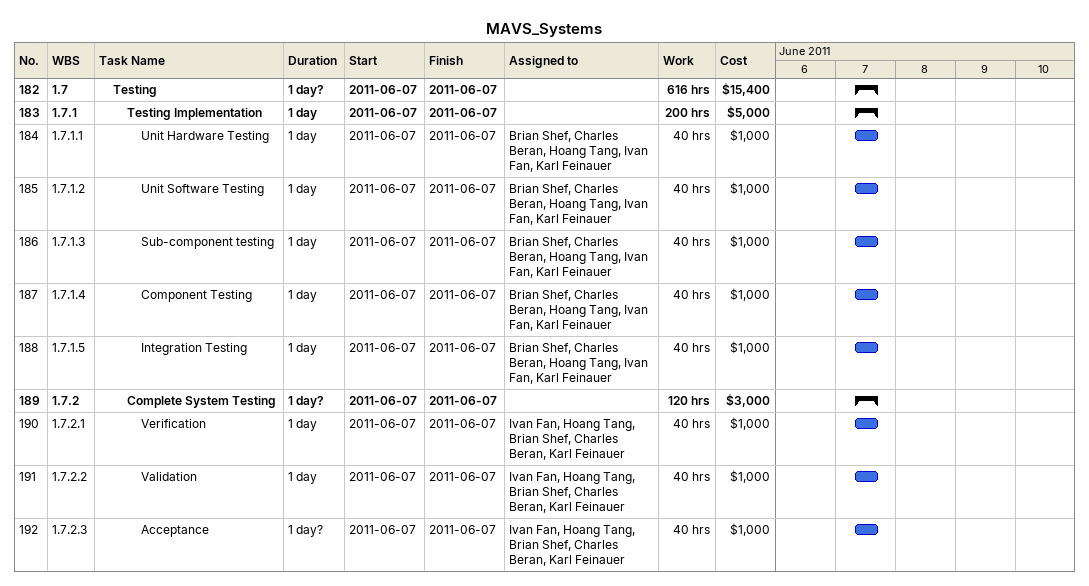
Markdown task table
MAVS_Systems

| ID | WBS | Task | Duration | Start | Finish | Resources | Work (h) | Cost ($) |
|---|---|---|---|---|---|---|---|---|
| 182 | 1.7 | **Testing** | 1d? | 2011-06-07 | 2011-06-07 |  | 616 | 15400 |
| 183 | 1.7.1 | **Testing Implementation** | 1d | 2011-06-07 | 2011-06-07 |  | 200 | 5000 |
| 184 | 1.7.1.1 | Unit Hardware Testing | 1d | 2011-06-07 | 2011-06-07 | Brian Shef, Charles Beran, Hoang Tang, Ivan Fan, Karl Feinauer | 40 | 1000 |
| 185 | 1.7.1.2 | Unit Software Testing | 1d | 2011-06-07 | 2011-06-07 | Brian Shef, Charles Beran, Hoang Tang, Ivan Fan, Karl Feinauer | 40 | 1000 |
| 186 | 1.7.1.3 | Sub-component testing | 1d | 2011-06-07 | 2011-06-07 | Brian Shef, Charles Beran, Hoang Tang, Ivan Fan, Karl Feinauer | 40 | 1000 |
| 187 | 1.7.1.4 | Component Testing | 1d | 2011-06-07 | 2011-06-07 | Brian Shef, Charles Beran, Hoang Tang, Ivan Fan, Karl Feinauer | 40 | 1000 |
| 188 | 1.7.1.5 | Integration Testing | 1d | 2011-06-07 | 2011-06-07 | Brian Shef, Charles Beran, Hoang Tang, Ivan Fan, Karl Feinauer | 40 | 1000 |
| 189 | 1.7.2 | **Complete System Testing** | 1d? | 2011-06-07 | 2011-06-07 |  | 120 | 3000 |
| 190 | 1.7.2.1 | Verification | 1d | 2011-06-07 | 2011-06-07 | Ivan Fan, Hoang Tang, Brian Shef, Charles Beran, Karl Feinauer | 40 | 1000 |
| 191 | 1.7.2.2 | Validation | 1d | 2011-06-07 | 2011-06-07 | Ivan Fan, Hoang Tang, Brian Shef, Charles Beran, Karl Feinauer | 40 | 1000 |
| 192 | 1.7.2.3 | Acceptance | 1d? | 2011-06-07 | 2011-06-07 | Ivan Fan, Hoang Tang, Brian Shef, Charles Beran, Karl Feinauer | 40 | 1000 |
